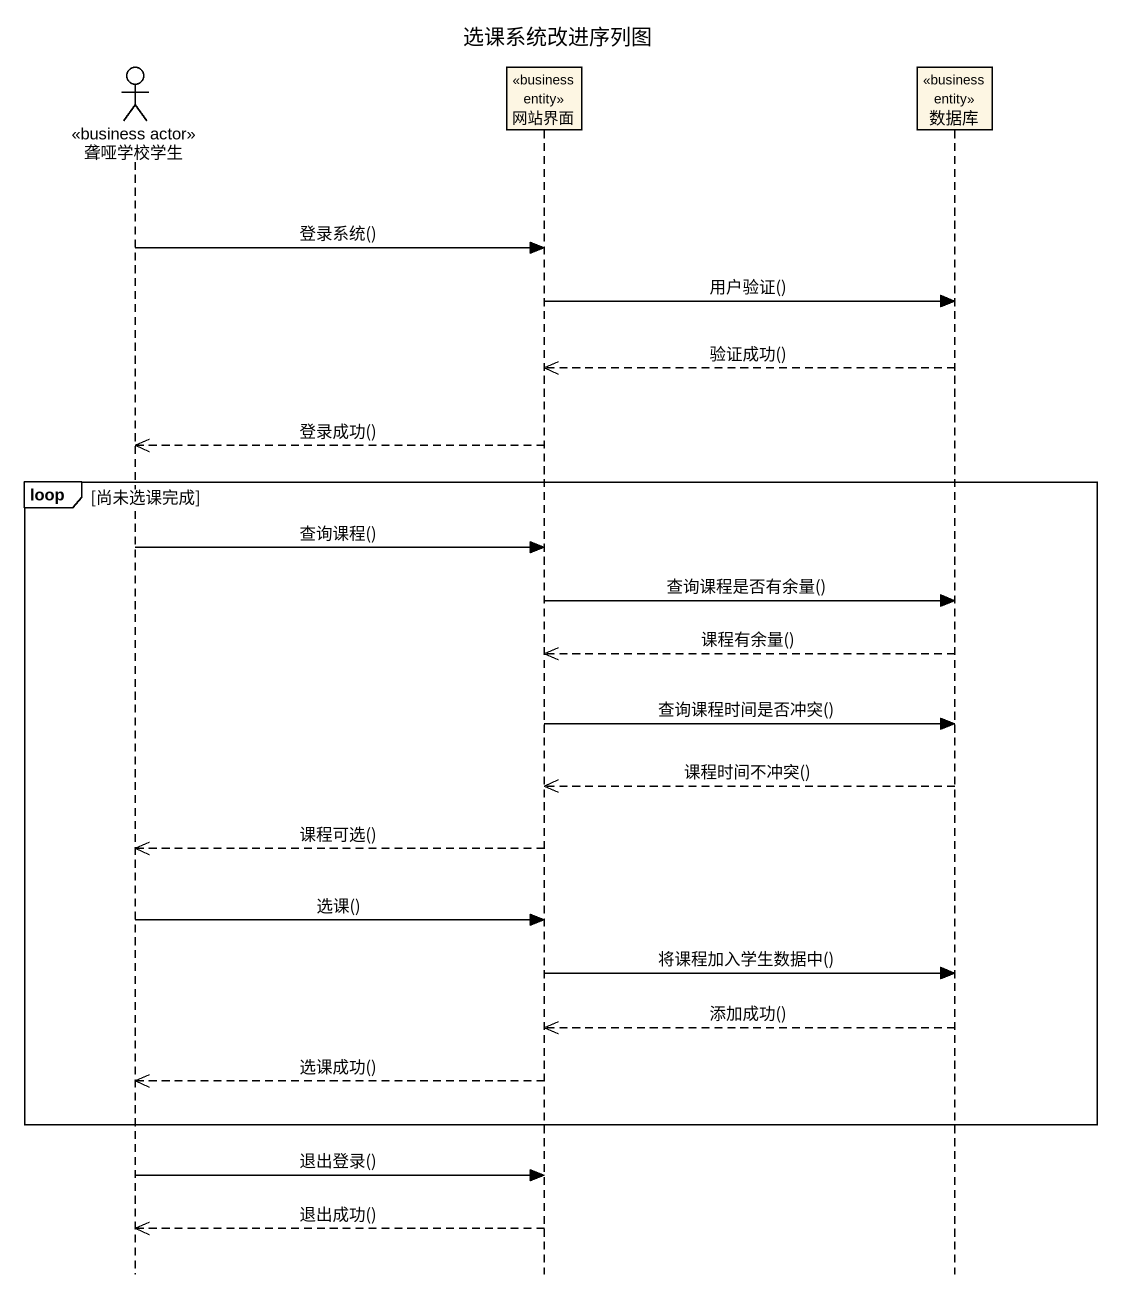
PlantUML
@startuml
title 选课系统改进序列图
hide footbox
actor 聋哑学校学生 <<business actor>>
participant 网站界面 <<business entity>>
participant 数据库 <<business entity>>

聋哑学校学生 -> 网站界面 : 登录系统()
网站界面 -> 数据库 : 用户验证()
数据库 -->> 网站界面 : 验证成功()
网站界面 -->> 聋哑学校学生 : 登录成功()
loop 尚未选课完成
  聋哑学校学生 -> 网站界面 : 查询课程()
  网站界面 -> 数据库 : 查询课程是否有余量()
  数据库 -->> 网站界面 : 课程有余量()
  网站界面 -> 数据库 : 查询课程时间是否冲突()
  数据库 -->> 网站界面 : 课程时间不冲突()
  网站界面 -->> 聋哑学校学生 : 课程可选()
  聋哑学校学生 -> 网站界面 : 选课()
  网站界面 -> 数据库 : 将课程加入学生数据中()
  数据库 -->> 网站界面 : 添加成功()
  网站界面 -->> 聋哑学校学生 : 选课成功()
end
聋哑学校学生 -> 网站界面 : 退出登录()
网站界面 -->> 聋哑学校学生 : 退出成功()
@enduml
